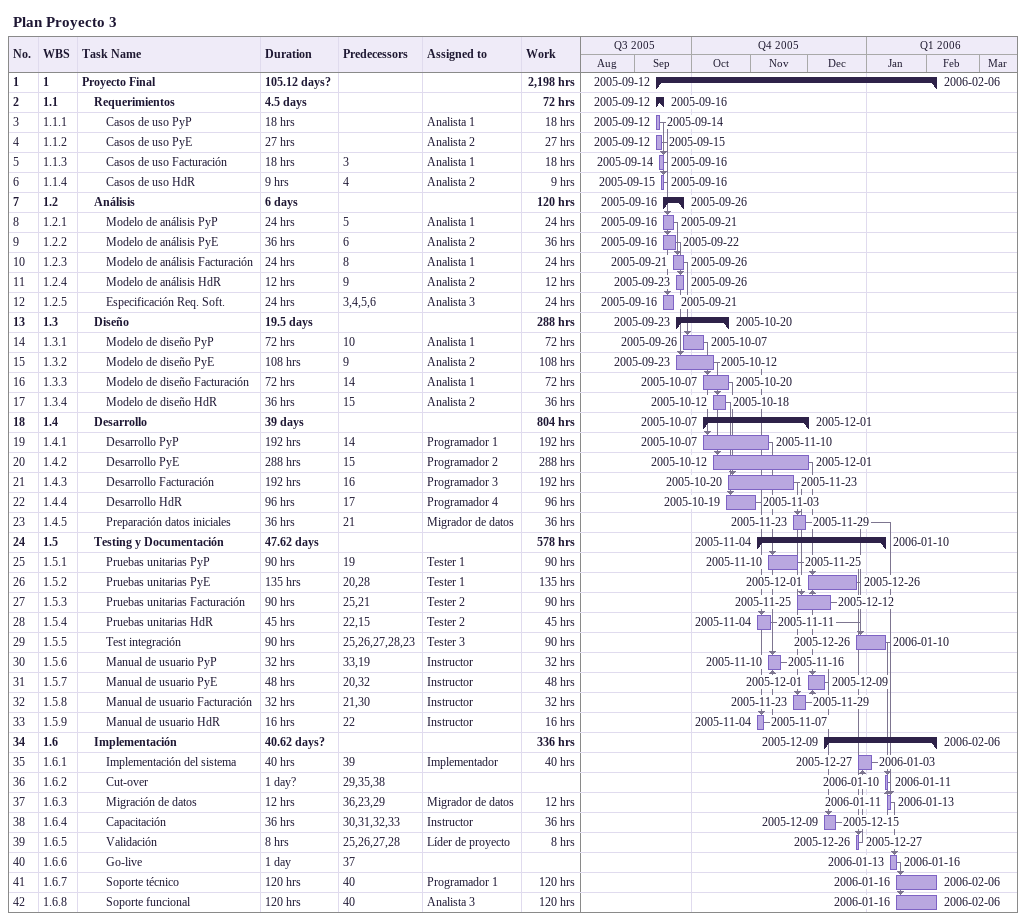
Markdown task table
Plan Proyecto 3

| ID | WBS | Task | Duration | Start | Finish | Predecessors | Resources | Work (h) |
|---|---|---|---|---|---|---|---|---|
| 1 | 1 | **Proyecto Final** | 105.12d? | 2005-09-12 | 2006-02-06 |  |  | 2198 |
| 2 | 1.1 | **Requerimientos** | 4.5d | 2005-09-12 | 2005-09-16 |  |  | 72 |
| 3 | 1.1.1 | Casos de uso PyP | 18h | 2005-09-12 | 2005-09-14 |  | Analista 1 | 18 |
| 4 | 1.1.2 | Casos de uso PyE | 27h | 2005-09-12 | 2005-09-15 |  | Analista 2 | 27 |
| 5 | 1.1.3 | Casos de uso Facturación | 18h | 2005-09-14 | 2005-09-16 | 3 | Analista 1 | 18 |
| 6 | 1.1.4 | Casos de uso HdR | 9h | 2005-09-15 | 2005-09-16 | 4 | Analista 2 | 9 |
| 7 | 1.2 | **Análisis** | 6d | 2005-09-16 | 2005-09-26 |  |  | 120 |
| 8 | 1.2.1 | Modelo de análisis PyP | 24h | 2005-09-16 | 2005-09-21 | 5 | Analista 1 | 24 |
| 9 | 1.2.2 | Modelo de análisis PyE | 36h | 2005-09-16 | 2005-09-22 | 6 | Analista 2 | 36 |
| 10 | 1.2.3 | Modelo de análisis Facturación | 24h | 2005-09-21 | 2005-09-26 | 8 | Analista 1 | 24 |
| 11 | 1.2.4 | Modelo de análisis HdR | 12h | 2005-09-23 | 2005-09-26 | 9 | Analista 2 | 12 |
| 12 | 1.2.5 | Especificación Req. Soft. | 24h | 2005-09-16 | 2005-09-21 | 3, 4, 5, 6 | Analista 3 | 24 |
| 13 | 1.3 | **Diseño** | 19.5d | 2005-09-23 | 2005-10-20 |  |  | 288 |
| 14 | 1.3.1 | Modelo de diseño PyP | 72h | 2005-09-26 | 2005-10-07 | 10 | Analista 1 | 72 |
| 15 | 1.3.2 | Modelo de diseño PyE | 108h | 2005-09-23 | 2005-10-12 | 9 | Analista 2 | 108 |
| 16 | 1.3.3 | Modelo de diseño Facturación | 72h | 2005-10-07 | 2005-10-20 | 14 | Analista 1 | 72 |
| 17 | 1.3.4 | Modelo de diseño HdR | 36h | 2005-10-12 | 2005-10-18 | 15 | Analista 2 | 36 |
| 18 | 1.4 | **Desarrollo** | 39d | 2005-10-07 | 2005-12-01 |  |  | 804 |
| 19 | 1.4.1 | Desarrollo PyP | 192h | 2005-10-07 | 2005-11-10 | 14 | Programador 1 | 192 |
| 20 | 1.4.2 | Desarrollo PyE | 288h | 2005-10-12 | 2005-12-01 | 15 | Programador 2 | 288 |
| 21 | 1.4.3 | Desarrollo Facturación | 192h | 2005-10-20 | 2005-11-23 | 16 | Programador 3 | 192 |
| 22 | 1.4.4 | Desarrollo HdR | 96h | 2005-10-19 | 2005-11-03 | 17 | Programador 4 | 96 |
| 23 | 1.4.5 | Preparación datos iniciales | 36h | 2005-11-23 | 2005-11-29 | 21 | Migrador de datos | 36 |
| 24 | 1.5 | **Testing y Documentación** | 47.62d | 2005-11-04 | 2006-01-10 |  |  | 578 |
| 25 | 1.5.1 | Pruebas unitarias PyP | 90h | 2005-11-10 | 2005-11-25 | 19 | Tester 1 | 90 |
| 26 | 1.5.2 | Pruebas unitarias PyE | 135h | 2005-12-01 | 2005-12-26 | 20, 28 | Tester 1 | 135 |
| 27 | 1.5.3 | Pruebas unitarias Facturación | 90h | 2005-11-25 | 2005-12-12 | 25, 21 | Tester 2 | 90 |
| 28 | 1.5.4 | Pruebas unitarias HdR | 45h | 2005-11-04 | 2005-11-11 | 22, 15 | Tester 2 | 45 |
| 29 | 1.5.5 | Test integración | 90h | 2005-12-26 | 2006-01-10 | 25, 26, 27, 28, 23 | Tester 3 | 90 |
| 30 | 1.5.6 | Manual de usuario PyP | 32h | 2005-11-10 | 2005-11-16 | 33, 19 | Instructor | 32 |
| 31 | 1.5.7 | Manual de usuario PyE | 48h | 2005-12-01 | 2005-12-09 | 20, 32 | Instructor | 48 |
| 32 | 1.5.8 | Manual de usuario Facturación | 32h | 2005-11-23 | 2005-11-29 | 21, 30 | Instructor | 32 |
| 33 | 1.5.9 | Manual de usuario HdR | 16h | 2005-11-04 | 2005-11-07 | 22 | Instructor | 16 |
| 34 | 1.6 | **Implementación** | 40.62d? | 2005-12-09 | 2006-02-06 |  |  | 336 |
| 35 | 1.6.1 | Implementación del sistema | 40h | 2005-12-27 | 2006-01-03 | 39 | Implementador | 40 |
| 36 | 1.6.2 | Cut-over | 1d? | 2006-01-10 | 2006-01-11 | 29, 35, 38 |  |  |
| 37 | 1.6.3 | Migración de datos | 12h | 2006-01-11 | 2006-01-13 | 36, 23, 29 | Migrador de datos | 12 |
| 38 | 1.6.4 | Capacitación | 36h | 2005-12-09 | 2005-12-15 | 30, 31, 32, 33 | Instructor | 36 |
| 39 | 1.6.5 | Validación | 8h | 2005-12-26 | 2005-12-27 | 25, 26, 27, 28 | Líder de proyecto | 8 |
| 40 | 1.6.6 | Go-live | 1d | 2006-01-13 | 2006-01-16 | 37 |  |  |
| 41 | 1.6.7 | Soporte técnico | 120h | 2006-01-16 | 2006-02-06 | 40 | Programador 1 | 120 |
| 42 | 1.6.8 | Soporte funcional | 120h | 2006-01-16 | 2006-02-06 | 40 | Analista 3 | 120 |
